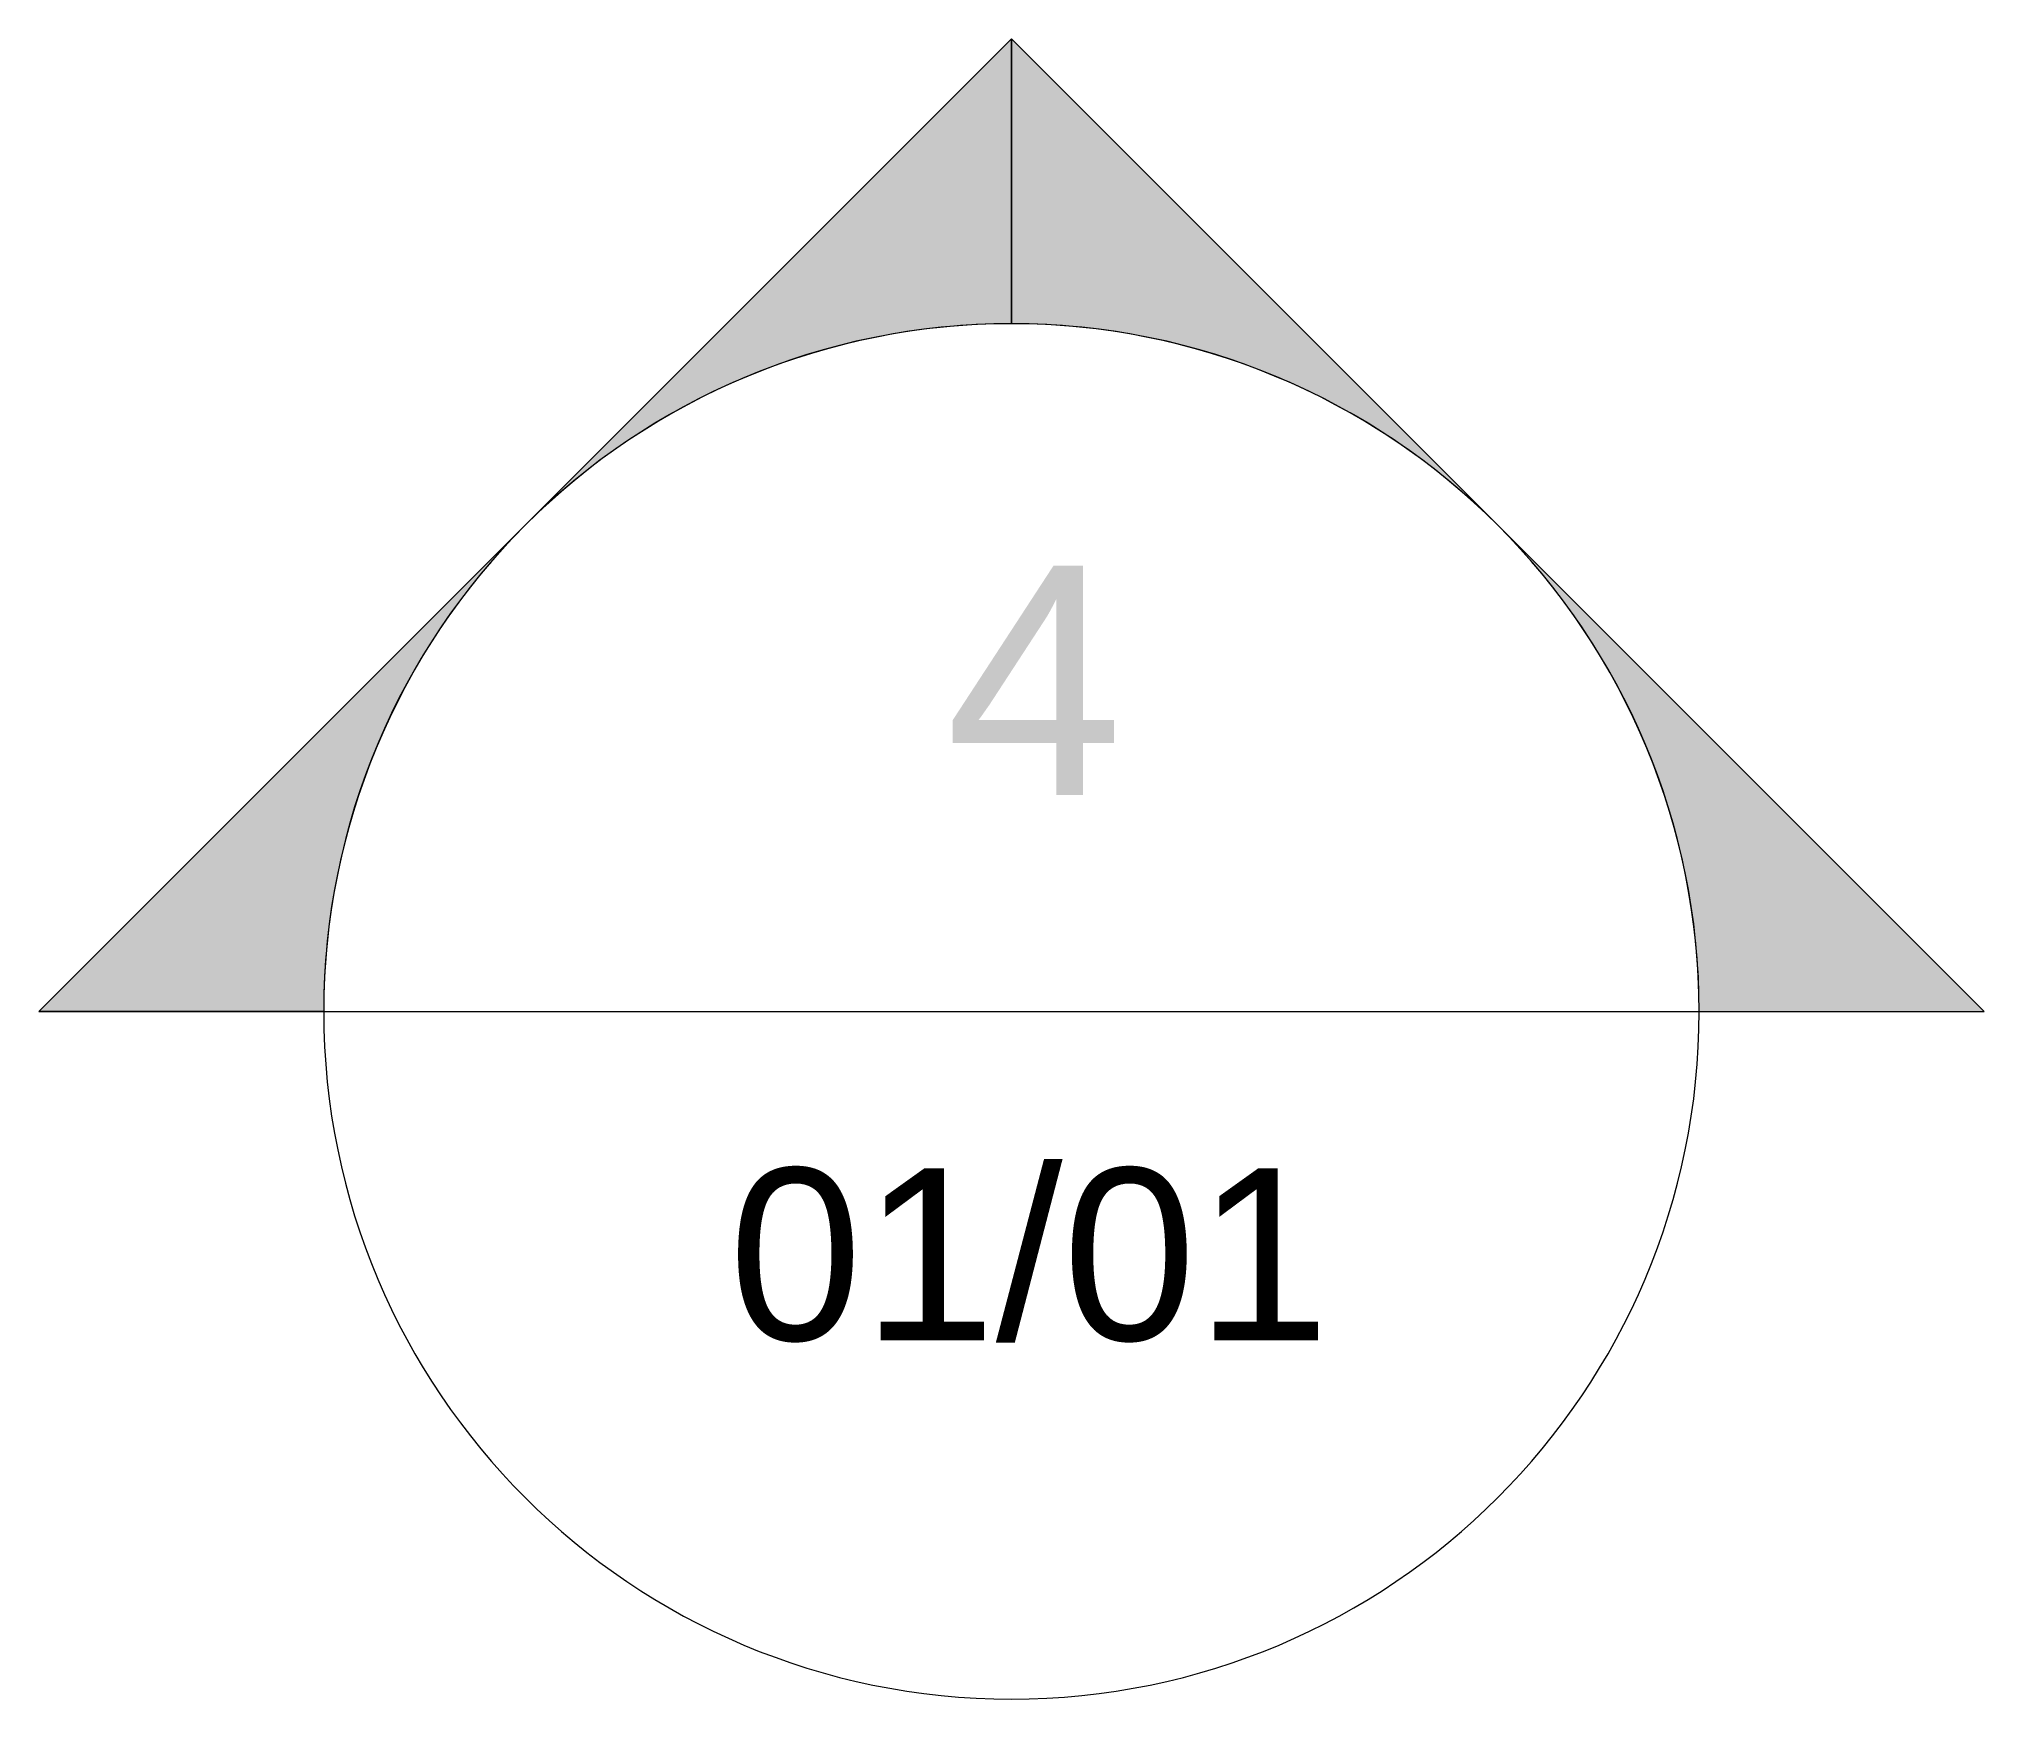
# Model space of a CAD drawing. Header units: centimetres. Extents: x 581 to 751, y 367 to 512.
import ezdxf

# ---------------------------------------------------------------- set-up
doc = ezdxf.new("R2010")
doc.units = ezdxf.units.CM
doc.layers.add('G-ANNO-SYMB', color=111, linetype='Continuous', lineweight=9)
doc.styles.add('Arial', font='arial.ttf', dxfattribs={"height": 15})
doc.styles.add('Arial_1', font='arial.ttf', dxfattribs={"height": 20})

# ---------------------------------------------------------------- blocks, each defined once
blk = doc.blocks.new('Corte - M_Cabeça do corte - Preenchida-1049-Planta Baixa')
at = {"layer": 'G-ANNO-SYMB'}
h = blk.add_hatch(color=256, dxfattribs=at)
edge = h.paths.add_edge_path(flags=0)
edge.add_line((-0.6, 0.8485), (-0.6, 0.6))
edge.add_arc((-0.6, 0), 0.6, 90, 135)
edge.add_line((-1.0243, 0.4243), (-0.6, 0.8485))
h = blk.add_hatch(color=256, dxfattribs=at)
edge = h.paths.add_edge_path(flags=0)
edge.add_line((-0.6, 0.8485), (-0.1757, 0.4243))
edge.add_arc((-0.6, 0), 0.6, 45, 90)
edge.add_line((-0.6, 0.6), (-0.6, 0.8485))
h = blk.add_hatch(color=256, dxfattribs=at)
edge = h.paths.add_edge_path(flags=0)
edge.add_line((-1.4485, 0), (-1.0243, 0.4243))
edge.add_arc((-0.6, 0), 0.6, 135, 180)
edge.add_line((-1.2, 0), (-1.4485, 0))
h = blk.add_hatch(color=256, dxfattribs=at)
edge = h.paths.add_edge_path(flags=0)
edge.add_line((0.2485, 0), (0, 0))
edge.add_arc((-0.6, 0), 0.6, 360, 405)
edge.add_line((-0.1757, 0.4243), (0.2485, 0))
for p, q in [((-0.6, 0.8485), (-1.4485, 0)), ((-0.6, 0.8485), (-1.0243, 0.4243)), ((-0.6, 0.8485), (0.2485, 0)), ((-0.6, 0.6), (-0.6, 0.8485)), ((-0.6, 0.8485), (-0.6, 0.6)), ((-0.1757, 0.4243), (-0.6, 0.8485)), ((-1.0243, 0.4243), (-1.4485, 0)), ((0.2485, 0), (-0.1757, 0.4243)), ((-1.4485, 0), (-1.2, 0)), ((0, 0), (0.2485, 0)), ((-1.2, 0), (-1.4485, 0)), ((0, 0), (0.2485, 0))]:
    blk.add_line(p, q, dxfattribs=at)
for start, end in [(360, 180), (90, 135), (45, 90), (135, 180), (360, 45), (180, 360)]:
    blk.add_arc((-0.6, 0), 0.6, start, end, dxfattribs=at)

msp = doc.modelspace()

# ---------------------------------------------------------------- linework, layer by layer
at = {"layer": 'G-ANNO-SYMB'}
msp.add_line((605.84, 427.28), (725.84, 427.28), dxfattribs=at)

# ---------------------------------------------------------------- block references
at = {"layer": 'G-ANNO-SYMB', "xscale": 99.99999999999993, "yscale": 99.99999999999993, "zscale": 99.99999999999993, "rotation": 359.9999999999992}
msp.add_blockref('Corte - M_Cabeça do corte - Preenchida-1049-Planta Baixa', (725.84, 427.28), dxfattribs=at)

# ---------------------------------------------------------------- texts
at = {"layer": 'G-ANNO-SYMB', "attachment_point": 1}
for s, insert, char_height, width, style in [('4', (660.07, 466.17), 20, 19.2405, 'Arial_1'), ('01/01', (641.17, 413.59), 15, 64.9367, 'Arial')]:
    msp.add_mtext(s, dxfattribs=dict(at, insert=insert, char_height=char_height, width=width, style=style))

doc.saveas('drawing.dxf')
